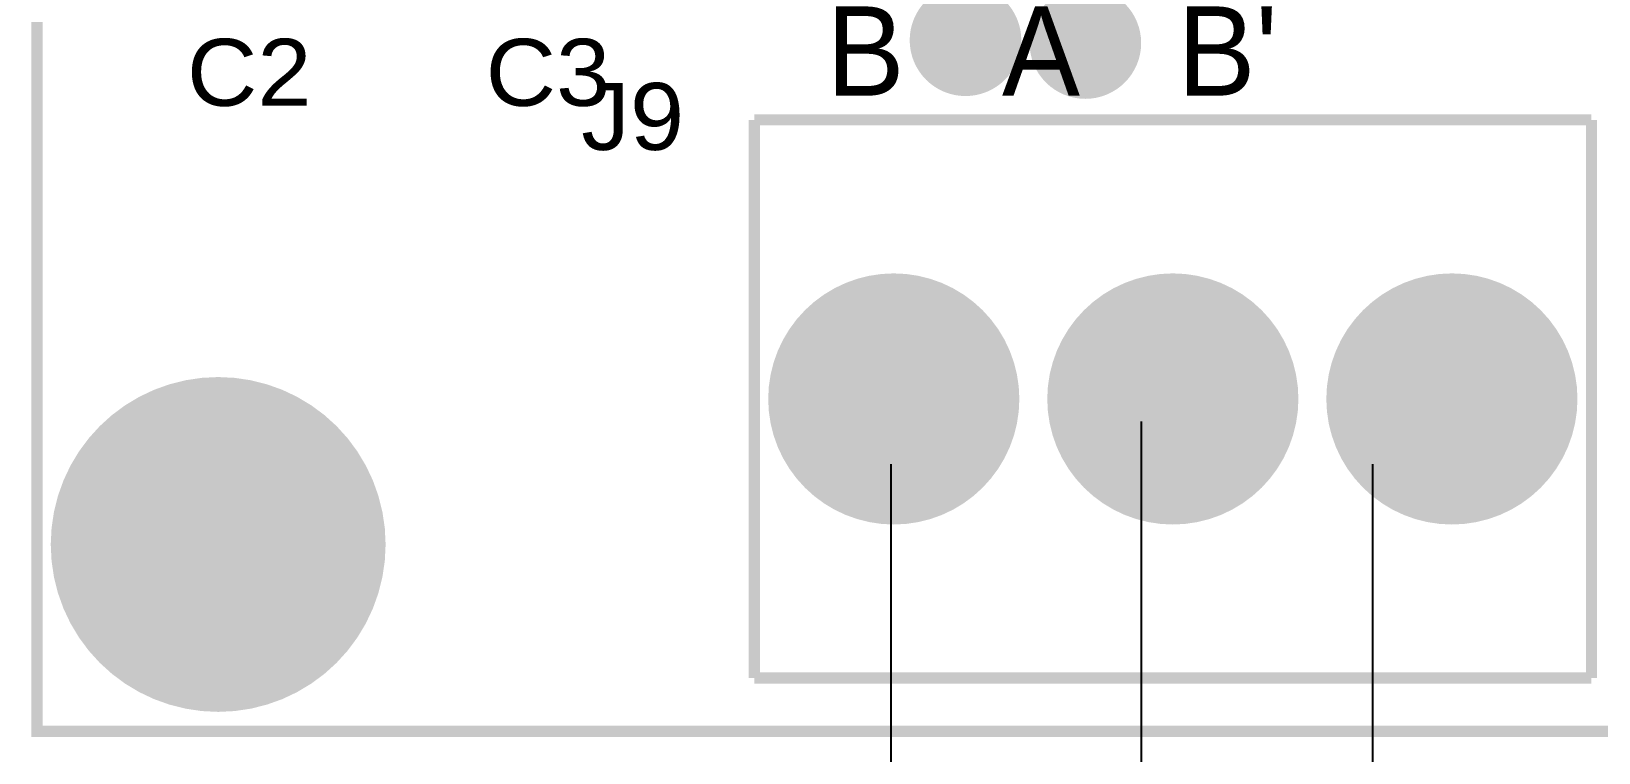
# Model space of a CAD drawing. Header units: inches. Extents: x 18.7 to 39.4, y 4.3 to 20.5.
# Drawn here: x 27.119 to 28.602, y 8.577 to 9.259 of the extents above; entities that cross this region are included whole.
import ezdxf

# ---------------------------------------------------------------- set-up
doc = ezdxf.new("R2010")
doc.units = ezdxf.units.IN
doc.header["$MEASUREMENT"] = 0
doc.layers.add('WIRES', color=7, linetype='Continuous')
doc.styles.get("Standard").update_dxf_attribs({"font": 'arial.ttf'})

# ---------------------------------------------------------------- blocks, each defined once
blk = doc.blocks.new('EPAD')
at = {"const_width": 0.5}
blk.add_lwpolyline([(-0.25, 0, 1), (0.25, 0, 1)], format="xyb", close=True, dxfattribs=at)
blk = doc.blocks.new('NextionControlV4')
at = {"const_width": 0.008}
for points in [[(41.8232, 12.2592), (48.3286, 12.2592), (48.3286, 16.8025), (41.8232, 16.8025), (41.8232, 12.2592)], [(41.8232, 12.2592), (48.3286, 12.2592), (48.3286, 16.8025), (41.8232, 16.8025), (41.8232, 12.2592)], [(41.8232, 12.2592), (48.3286, 12.2592), (48.3286, 16.8025), (41.8232, 16.8025), (41.8232, 12.2592)], [(42.3373, 12.6974), (42.3373, 12.2974)], [(42.9373, 12.6974), (42.3373, 12.6974)], [(42.3373, 12.6974), (42.3373, 12.2974)], [(42.9373, 12.6974), (42.3373, 12.6974)], [(42.3373, 12.6974), (42.3373, 12.2974)], [(42.9373, 12.6974), (42.3373, 12.6974)], [(42.9373, 12.6974), (42.9373, 12.2974)], [(42.9373, 12.6974), (42.9373, 12.2974)], [(42.9373, 12.6974), (42.9373, 12.2974)], [(42.3373, 12.2974), (42.9373, 12.2974)], [(42.3373, 12.2974), (42.9373, 12.2974)], [(42.3373, 12.2974), (42.9373, 12.2974)]]:
    blk.add_lwpolyline(points, dxfattribs=at)
for p, xscale, yscale in [((42.4887, 12.7545), 0.08, 0.08), ((42.5746, 12.7525), 0.08, 0.08), ((42.4373, 12.4974), 0.18, 0.18), ((42.6373, 12.4974), 0.18, 0.18), ((42.8373, 12.4974), 0.18, 0.18), ((41.9531, 12.3931), 0.24, 0.24)]:
    blk.add_blockref('EPAD', p, dxfattribs=dict(xscale=xscale, yscale=yscale))
for s, height, width, p in [("B   A   B'", 0.064, 0.9375, (42.3891, 12.7148)), ("B   A   B'", 0.064, 0.9375, (42.3891, 12.7148)), ("B   A   B'", 0.064, 0.9375, (42.3891, 12.7148)), ('C2', 0.048, 1.041667, (41.9307, 12.7075)), ('C2', 0.048, 1.041667, (41.9307, 12.7075)), ('C2', 0.048, 1.041667, (41.9307, 12.7075)), ('C3', 0.048, 1.041667, (42.1448, 12.7075)), ('C3', 0.048, 1.041667, (42.1448, 12.7075)), ('C3', 0.048, 1.041667, (42.1448, 12.7075)), ('J9', 0.048, 1.041667, (42.2133, 12.6759)), ('J9', 0.048, 1.041667, (42.2133, 12.6759)), ('J9', 0.048, 1.041667, (42.2133, 12.6759))]:
    blk.add_text(s, height=height, dxfattribs=dict(width=width)).set_placement(p)

msp = doc.modelspace()

# ---------------------------------------------------------------- linework, layer by layer
at = {"layer": 'WIRES'}
for p, q in [((28.1691, 8.8899), (28.1691, 8.1354)), ((27.9326, 8.4522), (27.9326, 8.8496)), ((28.3882, 7.6343), (28.3882, 8.8496))]:
    msp.add_line(p, q, dxfattribs=at)

# ---------------------------------------------------------------- block references
at = {"xscale": 1.32, "yscale": 1.32, "zscale": 1.32}
msp.add_blockref('NextionControlV4', (-28.0821, -7.5854), dxfattribs=at)

doc.saveas('drawing.dxf')
